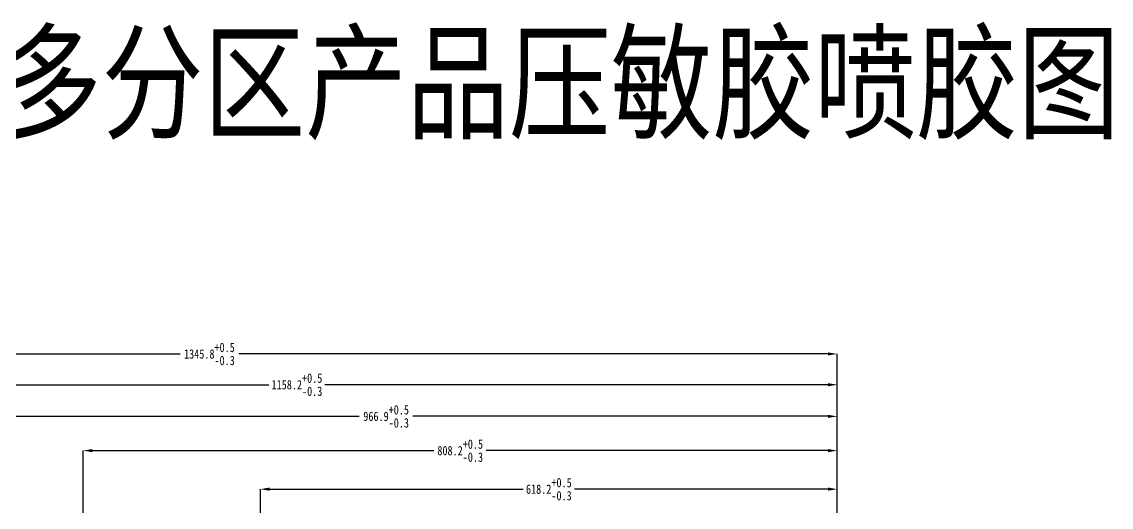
# Model space of a CAD drawing. Header units: inches. Extents: x 67335 to 69337, y -6743 to -3973.
# Drawn here: x 68170 to 69337, y -4493 to -3973 of the extents above; entities that cross this region are included whole.
import ezdxf

# ---------------------------------------------------------------- set-up
doc = ezdxf.new("R2010")
doc.units = ezdxf.units.IN
doc.header["$LTSCALE"] = 2.574606
doc.header["$MEASUREMENT"] = 0
doc.layers.get('0').update_dxf_attribs({"linetype": 'CONTINUOUS'})
doc.styles.get("Standard").update_dxf_attribs({"font": 'txt', "width": 0.8})

msp = doc.modelspace()

# ---------------------------------------------------------------- linework, layer by layer
at = {"color": 7}
for p, q in [((67708, -4329), (68339.5, -4329)), ((69033.8, -4329), (68402.3, -4329)), ((69043.8, -4361.9), (69043.8, -4328.9)), ((67895.5, -4362), (68434.6, -4362)), ((69033.8, -4362), (68494.7, -4362)), ((69043.8, -4395.7), (69043.8, -4361.9)), ((68086.8, -4395.9), (68531.5, -4395.9)), ((69033.8, -4395.9), (68589.1, -4395.9)), ((69043.8, -4432.5), (69043.8, -4395.8)), ((68235.5, -4756), (68235.5, -4432.6)), ((68245.5, -4432.7), (68611.6, -4432.7)), ((69033.8, -4432.7), (68667.7, -4432.7)), ((69043.8, -4474.8), (69043.8, -4432.6)), ((68425.5, -4756), (68425.5, -4473.9)), ((68435.5, -4474), (68707.2, -4474)), ((69033.8, -4474), (68762.1, -4474)), ((69043.8, -4512.3), (69043.8, -4473.9))]:
    msp.add_line(p, q, dxfattribs=at)
for points in [[(69033.8, -4327.3), (69033.8, -4330.6), (69043.8, -4329)], [(69033.8, -4360.3), (69033.8, -4363.7), (69043.8, -4362)], [(69033.8, -4394.3), (69033.8, -4397.6), (69043.8, -4395.9)], [(68245.5, -4431), (68245.5, -4434.4), (68235.5, -4432.7)], [(69033.8, -4431), (69033.8, -4434.4), (69043.8, -4432.7)], [(68435.5, -4472.3), (68435.5, -4475.7), (68425.5, -4474)], [(69033.8, -4472.3), (69033.8, -4475.7), (69043.8, -4474)]]:
    msp.add_solid(points, dxfattribs=at)

# ---------------------------------------------------------------- texts
for s, insert, char_height, attachment_point in [('65{\\fSimSun|b0|i0|c134|p2;寸}A6800{\\fSimSun|b0|i0|c134|p2;系列非多分区产品压敏胶喷胶图}', (67328.8, -3988), 100, 1), ('\\A1;1345.8\\S+0.5^ -0.3;', (68370.9, -4329), 10, 5), ('\\A1;1158.2\\S+0.5^ -0.3;', (68464.7, -4362), 10, 5), ('\\A1;966.9\\S+0.5^ -0.3;', (68560.3, -4395.9), 10, 5), ('\\A1;808.2\\S+0.5^ -0.3;', (68639.7, -4432.7), 10, 5), ('\\A1;618.2\\S+0.5^ -0.3;', (68734.7, -4474), 10, 5)]:
    msp.add_mtext(s, dxfattribs=dict(at, insert=insert, char_height=char_height, attachment_point=attachment_point))

doc.saveas('drawing.dxf')
